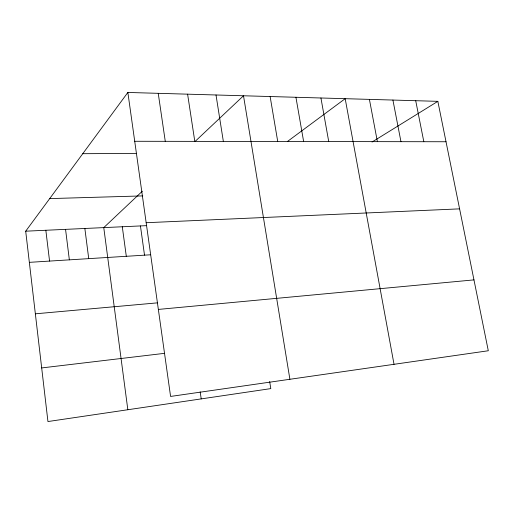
<?xml version="1.0" encoding="UTF-8"?>
<svg xmlns="http://www.w3.org/2000/svg" width="514" height="514" viewBox="0 0 514 514"><rect width="100%" height="100%" fill="white"/><g stroke="black" fill="none" stroke-linecap="round" stroke-linejoin="round"><path stroke-width="0.77" d="M269.664 381.516L270.801 388.61L47.943 421.544L25.7 231.191L127.857 92.456L437.844 101.342L488.3 350.754L170.584 396.435L127.857 92.456M142.384 191.176L103.764 227.612L127.838 409.735M194.947 141.588L243.507 95.771L289.896 379.281M287.557 141.395L345.183 98.688L394.026 364.304M372.052 142.025L437.844 101.342M41.679 367.934L164.576 353.33M158.351 309.422L473.966 279.892M35.357 313.816L157.483 302.849M29.343 262.346L150.724 254.777M25.7 231.191L146.631 225.646M146.162 222.716L459.593 208.857M49.691 198.603L142.757 195.898M82.76 153.699L136.486 153.416M134.719 141.279L446.017 141.748M415.71 100.705L423.825 141.716M392.914 100.057L400.959 141.684M369.412 99.382L377.392 141.646M320.935 97.994L328.735 141.575M295.929 97.275L303.633 141.536M270.133 96.536L277.727 141.498M216.008 94.987L223.352 141.414M187.604 94.171L194.8 141.369M158.235 93.33L165.27 141.324M200.177 391.841L201.212 398.896M140.444 225.929L144.518 255.162M122.293 226.758L126.303 256.3M84.855 228.479L88.729 258.645M65.554 229.36L69.351 259.853M45.836 230.266L49.562 261.086"/></g></svg>
